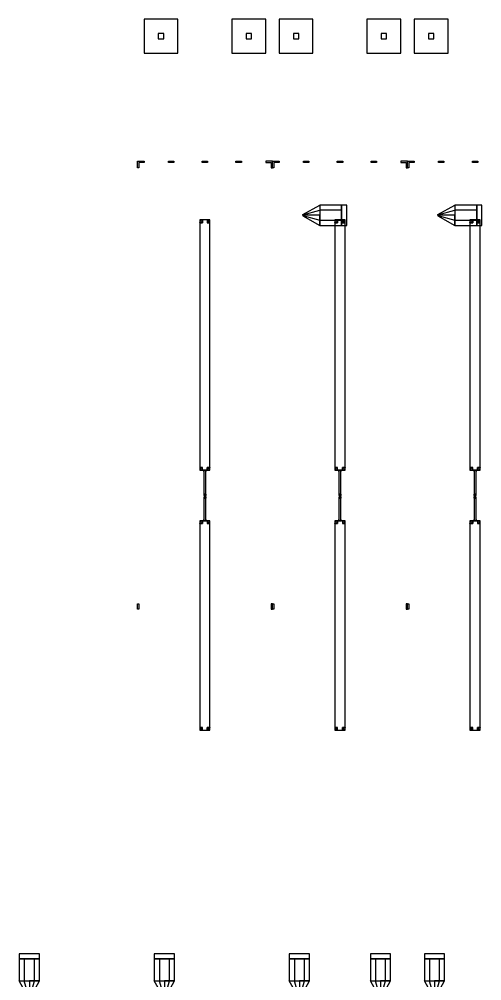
# Model space of a CAD drawing. Extents: x -19750 to 13082, y -13175 to 15275.
# Drawn here: x -19750 to -12900, y 1050 to 15275 of the extents above; entities that cross this region are included whole.
import ezdxf

# ---------------------------------------------------------------- set-up
doc = ezdxf.new("R2010")
doc.units = 0
doc.layers.add('GAP', color=1, linetype='continuous')
doc.layers.add('PIN', color=3, linetype='continuous')

# ---------------------------------------------------------------- blocks, each defined once
blk = doc.blocks.new('C1A')
at = {"layer": 'GAP'}
for points in [[(-200, 26150), (-100, 26150), (-100, 26130), (-180, 26130), (-180, 26050), (-200, 26050), (-200, 26150)], [(260, 26150), (340, 26150), (340, 26130), (260, 26130), (260, 26150)], [(760, 26150), (840, 26150), (840, 26130), (760, 26130), (760, 26150)], [(1260, 26150), (1340, 26150), (1340, 26130), (1260, 26130), (1260, 26150)], [(1800, 26150), (1700, 26150), (1700, 26130), (1780, 26130), (1780, 26050), (1800, 26050), (1800, 26150)], [(-200, 19522.5), (-200, 19602.5), (-180, 19602.5), (-180, 19522.5), (-200, 19522.5)], [(1800, 19522.5), (1800, 19602.5), (1780, 19602.5), (1780, 19522.5), (1800, 19522.5)]]:
    blk.add_lwpolyline(points, dxfattribs=at)
blk = doc.blocks.new('C1AGAP')
for points in [[(-100, 28250), (-100, 27750), (400, 27750), (400, 28250), (-100, 28250)], [(1200, 28250), (1200, 27750), (1700, 27750), (1700, 28250), (1200, 28250)], [(110, 28040), (110, 27960), (190, 27960), (190, 28040), (110, 28040)], [(1410, 28040), (1410, 27960), (1490, 27960), (1490, 28040), (1410, 28040)], [(2500, 25350), (2250, 25350), (2250, 25360), (2500, 25500), (2500, 25350)], [(2500, 25350), (2250, 25350), (2250, 25360), (2500, 25500), (2500, 25350)], [(2825, 25500), (2500, 25500), (2500, 25200), (2825, 25200), (2825, 25500)], [(2825, 25500), (2500, 25500), (2500, 25200), (2825, 25200), (2825, 25500)], [(2900, 25500), (2825, 25500), (2825, 25200), (2900, 25200), (2900, 25500)], [(2900, 25500), (2825, 25500), (2825, 25200), (2900, 25200), (2900, 25500)], [(2500, 25350), (2250, 25350), (2250, 25340), (2500, 25200), (2500, 25350)], [(2500, 25350), (2250, 25350), (2250, 25340), (2500, 25200), (2500, 25350)], [(725, 25280), (725, 21580), (875, 21580), (875, 25280), (725, 25280)], [(725, 25280), (725, 25240), (765, 25240), (765, 25280), (725, 25280)], [(725, 25240), (730, 25260), (745, 25275), (765, 25280), (765, 25260), (755, 25257), (748, 25250), (745, 25240), (725, 25240)], [(745, 25240), (748, 25250), (755, 25257), (765, 25260), (765, 25240), (765, 25240), (765, 25240), (765, 25240), (745, 25240)], [(835, 25280), (835, 25240), (875, 25240), (875, 25280), (835, 25280)], [(875, 25240), (870, 25260), (855, 25275), (835, 25280), (835, 25260), (845, 25257), (852, 25250), (855, 25240), (875, 25240)], [(855, 25240), (852, 25250), (845, 25257), (835, 25260), (835, 25240), (835, 25240), (835, 25240), (835, 25240), (855, 25240)], [(765, 21580), (765, 21620), (725, 21620), (725, 21580), (765, 21580)], [(725, 21620), (730, 21600), (745, 21585), (765, 21580), (765, 21600), (755, 21603), (748, 21610), (745, 21620), (725, 21620)], [(745, 21620), (748, 21610), (755, 21603), (765, 21600), (765, 21620), (765, 21620), (765, 21620), (765, 21620), (745, 21620)], [(775, 21580), (775, 21570), (785, 21570), (785, 21580), (775, 21580)], [(785, 21570), (784, 21575), (780, 21579), (775, 21580), (775, 21575), (777, 21574), (779, 21572), (780, 21570), (785, 21570)], [(780, 21570), (779, 21572), (777, 21574), (775, 21575), (775, 21570), (775, 21570), (775, 21570), (775, 21570), (780, 21570)], [(785, 21580), (785, 21210), (815, 21210), (815, 21580), (785, 21580)], [(815, 21580), (815, 21570), (825, 21570), (825, 21580), (815, 21580)], [(815, 21570), (816, 21575), (820, 21579), (825, 21580), (825, 21575), (822, 21574), (821, 21572), (820, 21570), (815, 21570)], [(820, 21570), (821, 21572), (822, 21574), (825, 21575), (825, 21570), (825, 21570), (825, 21570), (825, 21570), (820, 21570)], [(875, 21580), (875, 21620), (835, 21620), (835, 21580), (875, 21580)], [(875, 21620), (870, 21600), (855, 21585), (835, 21580), (835, 21600), (845, 21603), (852, 21610), (855, 21620), (875, 21620)], [(855, 21620), (852, 21610), (845, 21603), (835, 21600), (835, 21620), (835, 21620), (835, 21620), (835, 21620), (855, 21620)], [(788, 21206), (788, 21226), (787, 21226), (787, 21206), (788, 21206)], [(813, 21226), (813, 21226), (787, 21226), (787, 21226), (813, 21226)], [(799, 21196), (788, 21206), (787, 21206), (799, 21196), (799, 21196)], [(807, 21215), (807, 21220), (792, 21220), (792, 21215), (807, 21215)], [(802, 21210), (802, 21215), (797, 21215), (797, 21210), (802, 21210)], [(801, 21196), (801, 21196), (799, 21196), (799, 21196), (801, 21196)], [(800, 21194), (800, 21196), (800, 21196), (800, 21194), (800, 21194)], [(800, 21194), (800, 21196), (800, 21196), (800, 21194), (800, 21194)], [(801, 21196), (812, 21206), (813, 21206), (801, 21196), (801, 21196)], [(812, 21206), (812, 21226), (813, 21226), (813, 21206), (812, 21206)], [(785, 21180), (785, 20830), (815, 20830), (815, 21180), (785, 21180)], [(788, 21184), (800, 21194), (800, 21194), (787, 21184), (788, 21184)], [(788, 21164), (788, 21184), (787, 21184), (787, 21164), (788, 21164)], [(813, 21164), (813, 21164), (787, 21164), (787, 21164), (813, 21164)], [(792, 21175), (792, 21170), (807, 21170), (807, 21175), (792, 21175)], [(797, 21180), (797, 21175), (802, 21175), (802, 21180), (797, 21180)], [(812, 21184), (800, 21194), (800, 21194), (813, 21184), (812, 21184)], [(812, 21164), (812, 21184), (813, 21184), (813, 21164), (812, 21164)], [(725, 20830), (725, 17730), (875, 17730), (875, 20830), (725, 20830)], [(725, 20830), (725, 20790), (765, 20790), (765, 20830), (725, 20830)], [(725, 20790), (730, 20810), (745, 20825), (765, 20830), (765, 20810), (755, 20807), (748, 20800), (745, 20790), (725, 20790)], [(745, 20790), (748, 20800), (755, 20807), (765, 20810), (765, 20790), (765, 20790), (765, 20790), (765, 20790), (745, 20790)], [(785, 20830), (785, 20840), (775, 20840), (775, 20830), (785, 20830)], [(785, 20840), (784, 20835), (780, 20831), (775, 20830), (775, 20835), (777, 20836), (779, 20838), (780, 20840), (785, 20840)], [(780, 20840), (779, 20838), (777, 20836), (775, 20835), (775, 20840), (775, 20840), (775, 20840), (775, 20840), (780, 20840)], [(825, 20830), (825, 20840), (815, 20840), (815, 20830), (825, 20830)], [(815, 20840), (816, 20835), (820, 20831), (825, 20830), (825, 20835), (822, 20836), (821, 20838), (820, 20840), (815, 20840)], [(820, 20840), (821, 20838), (822, 20836), (825, 20835), (825, 20840), (825, 20840), (825, 20840), (825, 20840), (820, 20840)], [(835, 20830), (835, 20790), (875, 20790), (875, 20830), (835, 20830)], [(875, 20790), (870, 20810), (855, 20825), (835, 20830), (835, 20810), (845, 20807), (852, 20800), (855, 20790), (875, 20790)], [(855, 20790), (852, 20800), (845, 20807), (835, 20810), (835, 20790), (835, 20790), (835, 20790), (835, 20790), (855, 20790)], [(765, 17730), (765, 17770), (725, 17770), (725, 17730), (765, 17730)], [(725, 17770), (730, 17750), (745, 17735), (765, 17730), (765, 17750), (755, 17753), (748, 17760), (745, 17770), (725, 17770)], [(745, 17770), (748, 17760), (755, 17753), (765, 17750), (765, 17770), (765, 17770), (765, 17770), (765, 17770), (745, 17770)], [(875, 17730), (875, 17770), (835, 17770), (835, 17730), (875, 17730)], [(875, 17770), (870, 17750), (855, 17735), (835, 17730), (835, 17750), (845, 17753), (852, 17760), (855, 17770), (875, 17770)], [(855, 17770), (852, 17760), (845, 17753), (835, 17750), (835, 17770), (835, 17770), (835, 17770), (835, 17770), (855, 17770)], [(-1950, 14425), (-1950, 14350), (-1650, 14350), (-1650, 14425), (-1950, 14425)], [(-1950, 14425), (-1950, 14350), (-1650, 14350), (-1650, 14425), (-1950, 14425)], [(3250, 14425), (3250, 14350), (3550, 14350), (3550, 14425), (3250, 14425)], [(3250, 14425), (3250, 14350), (3550, 14350), (3550, 14425), (3250, 14425)], [(-1950, 14350), (-1950, 14025), (-1650, 14025), (-1650, 14350), (-1950, 14350)], [(-1950, 14350), (-1950, 14025), (-1650, 14025), (-1650, 14350), (-1950, 14350)], [(3250, 14350), (3250, 14025), (3550, 14025), (3550, 14350), (3250, 14350)], [(3250, 14350), (3250, 14025), (3550, 14025), (3550, 14350), (3250, 14350)], [(-1800, 14025), (-1800, 13775), (-1810, 13775), (-1950, 14025), (-1800, 14025)], [(-1800, 14025), (-1800, 13775), (-1810, 13775), (-1950, 14025), (-1800, 14025)], [(-1800, 14025), (-1800, 13775), (-1790, 13775), (-1650, 14025), (-1800, 14025)], [(-1800, 14025), (-1800, 13775), (-1790, 13775), (-1650, 14025), (-1800, 14025)], [(3400, 14025), (3400, 13775), (3390, 13775), (3250, 14025), (3400, 14025)], [(3400, 14025), (3400, 13775), (3390, 13775), (3250, 14025), (3400, 14025)], [(3400, 14025), (3400, 13775), (3410, 13775), (3550, 14025), (3400, 14025)], [(3400, 14025), (3400, 13775), (3410, 13775), (3550, 14025), (3400, 14025)]]:
    blk.add_lwpolyline(points)
blk = doc.blocks.new('C1APIN')
for points in [[(2500, 25350), (2250, 25350), (2250, 25355), (2500, 25425), (2500, 25350)], [(2500, 25350), (2250, 25350), (2250, 25355), (2500, 25425), (2500, 25350)], [(2500, 25350), (2250, 25350), (2250, 25345), (2500, 25275), (2500, 25350)], [(2500, 25350), (2250, 25350), (2250, 25345), (2500, 25275), (2500, 25350)], [(2825, 25425), (2500, 25425), (2500, 25275), (2825, 25275), (2825, 25425)], [(2825, 25425), (2500, 25425), (2500, 25275), (2825, 25275), (2825, 25425)], [(745, 25240), (748, 25250), (755, 25257), (765, 25260), (765, 25260), (755, 25257), (748, 25250), (745, 25240), (745, 25240)], [(745, 25240), (748, 25250), (755, 25257), (765, 25260), (765, 25260), (755, 25257), (748, 25250), (745, 25240), (745, 25240)], [(855, 25240), (852, 25250), (845, 25257), (835, 25260), (835, 25260), (845, 25257), (852, 25250), (855, 25240), (855, 25240)], [(855, 25240), (852, 25250), (845, 25257), (835, 25260), (835, 25260), (845, 25257), (852, 25250), (855, 25240), (855, 25240)], [(745, 21620), (748, 21610), (755, 21603), (765, 21600), (765, 21600), (755, 21603), (748, 21610), (745, 21620), (745, 21620)], [(745, 21620), (748, 21610), (755, 21603), (765, 21600), (765, 21600), (755, 21603), (748, 21610), (745, 21620), (745, 21620)], [(780, 21570), (779, 21572), (777, 21574), (775, 21575), (775, 21575), (777, 21574), (779, 21572), (780, 21570), (780, 21570)], [(780, 21570), (779, 21572), (777, 21574), (775, 21575), (775, 21575), (777, 21574), (779, 21572), (780, 21570), (780, 21570)], [(820, 21570), (821, 21572), (822, 21574), (825, 21575), (825, 21575), (822, 21574), (821, 21572), (820, 21570), (820, 21570)], [(820, 21570), (821, 21572), (822, 21574), (825, 21575), (825, 21575), (822, 21574), (821, 21572), (820, 21570), (820, 21570)], [(855, 21620), (852, 21610), (845, 21603), (835, 21600), (835, 21600), (845, 21603), (852, 21610), (855, 21620), (855, 21620)], [(855, 21620), (852, 21610), (845, 21603), (835, 21600), (835, 21600), (845, 21603), (852, 21610), (855, 21620), (855, 21620)], [(812, 21206), (812, 21226), (788, 21226), (788, 21206), (812, 21206)], [(800, 21196), (800, 21206), (788, 21206), (799, 21196), (800, 21196)], [(800, 21196), (800, 21206), (812, 21206), (801, 21196), (800, 21196)], [(800, 21194), (800, 21196), (800, 21196), (800, 21194), (800, 21194)], [(800, 21184), (800, 21194), (800, 21194), (788, 21184), (800, 21184)], [(812, 21164), (812, 21184), (788, 21184), (788, 21164), (812, 21164)], [(800, 21184), (800, 21194), (800, 21194), (812, 21184), (800, 21184)], [(745, 20790), (748, 20800), (755, 20807), (765, 20810), (765, 20810), (755, 20807), (748, 20800), (745, 20790), (745, 20790)], [(745, 20790), (748, 20800), (755, 20807), (765, 20810), (765, 20810), (755, 20807), (748, 20800), (745, 20790), (745, 20790)], [(780, 20840), (779, 20838), (777, 20836), (775, 20835), (775, 20835), (777, 20836), (779, 20838), (780, 20840), (780, 20840)], [(780, 20840), (779, 20838), (777, 20836), (775, 20835), (775, 20835), (777, 20836), (779, 20838), (780, 20840), (780, 20840)], [(820, 20840), (821, 20838), (822, 20836), (825, 20835), (825, 20835), (822, 20836), (821, 20838), (820, 20840), (820, 20840)], [(820, 20840), (821, 20838), (822, 20836), (825, 20835), (825, 20835), (822, 20836), (821, 20838), (820, 20840), (820, 20840)], [(855, 20790), (852, 20800), (845, 20807), (835, 20810), (835, 20810), (845, 20807), (852, 20800), (855, 20790), (855, 20790)], [(855, 20790), (852, 20800), (845, 20807), (835, 20810), (835, 20810), (845, 20807), (852, 20800), (855, 20790), (855, 20790)], [(745, 17770), (748, 17760), (755, 17753), (765, 17750), (765, 17750), (755, 17753), (748, 17760), (745, 17770), (745, 17770)], [(745, 17770), (748, 17760), (755, 17753), (765, 17750), (765, 17750), (755, 17753), (748, 17760), (745, 17770), (745, 17770)], [(855, 17770), (852, 17760), (845, 17753), (835, 17750), (835, 17750), (845, 17753), (852, 17760), (855, 17770), (855, 17770)], [(855, 17770), (852, 17760), (845, 17753), (835, 17750), (835, 17750), (845, 17753), (852, 17760), (855, 17770), (855, 17770)], [(-1875, 14350), (-1875, 14025), (-1725, 14025), (-1725, 14350), (-1875, 14350)], [(-1875, 14350), (-1875, 14025), (-1725, 14025), (-1725, 14350), (-1875, 14350)], [(3325, 14350), (3325, 14025), (3475, 14025), (3475, 14350), (3325, 14350)], [(3325, 14350), (3325, 14025), (3475, 14025), (3475, 14350), (3325, 14350)], [(-1800, 14025), (-1800, 13775), (-1805, 13775), (-1875, 14025), (-1800, 14025)], [(-1800, 14025), (-1800, 13775), (-1805, 13775), (-1875, 14025), (-1800, 14025)], [(-1800, 14025), (-1800, 13775), (-1795, 13775), (-1725, 14025), (-1800, 14025)], [(-1800, 14025), (-1800, 13775), (-1795, 13775), (-1725, 14025), (-1800, 14025)], [(3400, 14025), (3400, 13775), (3395, 13775), (3325, 14025), (3400, 14025)], [(3400, 14025), (3400, 13775), (3395, 13775), (3325, 14025), (3400, 14025)], [(3400, 14025), (3400, 13775), (3405, 13775), (3475, 14025), (3400, 14025)], [(3400, 14025), (3400, 13775), (3405, 13775), (3475, 14025), (3400, 14025)]]:
    blk.add_lwpolyline(points)
blk = doc.blocks.new('C1B')
at = {"layer": 'GAP'}
for points in [[(-200, 26150), (-100, 26150), (-100, 26130), (-180, 26130), (-180, 26050), (-200, 26050), (-200, 26150)], [(260, 26150), (340, 26150), (340, 26130), (260, 26130), (260, 26150)], [(760, 26150), (840, 26150), (840, 26130), (760, 26130), (760, 26150)], [(1260, 26150), (1340, 26150), (1340, 26130), (1260, 26130), (1260, 26150)], [(1800, 26150), (1700, 26150), (1700, 26130), (1780, 26130), (1780, 26050), (1800, 26050), (1800, 26150)], [(-200, 19522.5), (-200, 19602.5), (-180, 19602.5), (-180, 19522.5), (-200, 19522.5)], [(1800, 19522.5), (1800, 19602.5), (1780, 19602.5), (1780, 19522.5), (1800, 19522.5)]]:
    blk.add_lwpolyline(points, dxfattribs=at)
blk = doc.blocks.new('C1BGAP')
for points in [[(-100, 28250), (-100, 27750), (400, 27750), (400, 28250), (-100, 28250)], [(1200, 28250), (1200, 27750), (1700, 27750), (1700, 28250), (1200, 28250)], [(110, 28040), (110, 27960), (190, 27960), (190, 28040), (110, 28040)], [(1410, 28040), (1410, 27960), (1490, 27960), (1490, 28040), (1410, 28040)], [(2500, 25350), (2250, 25350), (2250, 25360), (2500, 25500), (2500, 25350)], [(2500, 25350), (2250, 25350), (2250, 25360), (2500, 25500), (2500, 25350)], [(2825, 25500), (2500, 25500), (2500, 25200), (2825, 25200), (2825, 25500)], [(2825, 25500), (2500, 25500), (2500, 25200), (2825, 25200), (2825, 25500)], [(2900, 25500), (2825, 25500), (2825, 25200), (2900, 25200), (2900, 25500)], [(2900, 25500), (2825, 25500), (2825, 25200), (2900, 25200), (2900, 25500)], [(2500, 25350), (2250, 25350), (2250, 25340), (2500, 25200), (2500, 25350)], [(2500, 25350), (2250, 25350), (2250, 25340), (2500, 25200), (2500, 25350)], [(725, 25280), (725, 21580), (875, 21580), (875, 25280), (725, 25280)], [(725, 25280), (725, 25240), (765, 25240), (765, 25280), (725, 25280)], [(725, 25240), (730, 25260), (745, 25275), (765, 25280), (765, 25260), (755, 25257), (748, 25250), (745, 25240), (725, 25240)], [(745, 25240), (748, 25250), (755, 25257), (765, 25260), (765, 25240), (765, 25240), (765, 25240), (765, 25240), (745, 25240)], [(835, 25280), (835, 25240), (875, 25240), (875, 25280), (835, 25280)], [(875, 25240), (870, 25260), (855, 25275), (835, 25280), (835, 25260), (845, 25257), (852, 25250), (855, 25240), (875, 25240)], [(855, 25240), (852, 25250), (845, 25257), (835, 25260), (835, 25240), (835, 25240), (835, 25240), (835, 25240), (855, 25240)], [(765, 21580), (765, 21620), (725, 21620), (725, 21580), (765, 21580)], [(725, 21620), (730, 21600), (745, 21585), (765, 21580), (765, 21600), (755, 21603), (748, 21610), (745, 21620), (725, 21620)], [(745, 21620), (748, 21610), (755, 21603), (765, 21600), (765, 21620), (765, 21620), (765, 21620), (765, 21620), (745, 21620)], [(775, 21580), (775, 21570), (785, 21570), (785, 21580), (775, 21580)], [(785, 21570), (784, 21575), (780, 21579), (775, 21580), (775, 21575), (777, 21574), (779, 21572), (780, 21570), (785, 21570)], [(780, 21570), (779, 21572), (777, 21574), (775, 21575), (775, 21570), (775, 21570), (775, 21570), (775, 21570), (780, 21570)], [(785, 21580), (785, 21210), (815, 21210), (815, 21580), (785, 21580)], [(815, 21580), (815, 21570), (825, 21570), (825, 21580), (815, 21580)], [(815, 21570), (816, 21575), (820, 21579), (825, 21580), (825, 21575), (822, 21574), (821, 21572), (820, 21570), (815, 21570)], [(820, 21570), (821, 21572), (822, 21574), (825, 21575), (825, 21570), (825, 21570), (825, 21570), (825, 21570), (820, 21570)], [(875, 21580), (875, 21620), (835, 21620), (835, 21580), (875, 21580)], [(875, 21620), (870, 21600), (855, 21585), (835, 21580), (835, 21600), (845, 21603), (852, 21610), (855, 21620), (875, 21620)], [(855, 21620), (852, 21610), (845, 21603), (835, 21600), (835, 21620), (835, 21620), (835, 21620), (835, 21620), (855, 21620)], [(788, 21206), (788, 21226), (787, 21226), (787, 21206), (788, 21206)], [(813, 21226), (813, 21226), (787, 21226), (787, 21226), (813, 21226)], [(799, 21196), (788, 21206), (787, 21206), (799, 21196), (799, 21196)], [(807, 21215), (807, 21220), (792, 21220), (792, 21215), (807, 21215)], [(802, 21210), (802, 21215), (797, 21215), (797, 21210), (802, 21210)], [(801, 21196), (801, 21196), (799, 21196), (799, 21196), (801, 21196)], [(800, 21194), (800, 21196), (800, 21196), (800, 21194), (800, 21194)], [(800, 21194), (800, 21196), (800, 21196), (800, 21194), (800, 21194)], [(801, 21196), (812, 21206), (813, 21206), (801, 21196), (801, 21196)], [(812, 21206), (812, 21226), (813, 21226), (813, 21206), (812, 21206)], [(785, 21180), (785, 20830), (815, 20830), (815, 21180), (785, 21180)], [(788, 21184), (800, 21194), (800, 21194), (787, 21184), (788, 21184)], [(788, 21164), (788, 21184), (787, 21184), (787, 21164), (788, 21164)], [(813, 21164), (813, 21164), (787, 21164), (787, 21164), (813, 21164)], [(792, 21175), (792, 21170), (807, 21170), (807, 21175), (792, 21175)], [(797, 21180), (797, 21175), (802, 21175), (802, 21180), (797, 21180)], [(812, 21184), (800, 21194), (800, 21194), (813, 21184), (812, 21184)], [(812, 21164), (812, 21184), (813, 21184), (813, 21164), (812, 21164)], [(725, 20830), (725, 17730), (875, 17730), (875, 20830), (725, 20830)], [(725, 20830), (725, 20790), (765, 20790), (765, 20830), (725, 20830)], [(725, 20790), (730, 20810), (745, 20825), (765, 20830), (765, 20810), (755, 20807), (748, 20800), (745, 20790), (725, 20790)], [(745, 20790), (748, 20800), (755, 20807), (765, 20810), (765, 20790), (765, 20790), (765, 20790), (765, 20790), (745, 20790)], [(785, 20830), (785, 20840), (775, 20840), (775, 20830), (785, 20830)], [(785, 20840), (784, 20835), (780, 20831), (775, 20830), (775, 20835), (777, 20836), (779, 20838), (780, 20840), (785, 20840)], [(780, 20840), (779, 20838), (777, 20836), (775, 20835), (775, 20840), (775, 20840), (775, 20840), (775, 20840), (780, 20840)], [(825, 20830), (825, 20840), (815, 20840), (815, 20830), (825, 20830)], [(815, 20840), (816, 20835), (820, 20831), (825, 20830), (825, 20835), (822, 20836), (821, 20838), (820, 20840), (815, 20840)], [(820, 20840), (821, 20838), (822, 20836), (825, 20835), (825, 20840), (825, 20840), (825, 20840), (825, 20840), (820, 20840)], [(835, 20830), (835, 20790), (875, 20790), (875, 20830), (835, 20830)], [(875, 20790), (870, 20810), (855, 20825), (835, 20830), (835, 20810), (845, 20807), (852, 20800), (855, 20790), (875, 20790)], [(855, 20790), (852, 20800), (845, 20807), (835, 20810), (835, 20790), (835, 20790), (835, 20790), (835, 20790), (855, 20790)], [(765, 17730), (765, 17770), (725, 17770), (725, 17730), (765, 17730)], [(725, 17770), (730, 17750), (745, 17735), (765, 17730), (765, 17750), (755, 17753), (748, 17760), (745, 17770), (725, 17770)], [(745, 17770), (748, 17760), (755, 17753), (765, 17750), (765, 17770), (765, 17770), (765, 17770), (765, 17770), (745, 17770)], [(875, 17730), (875, 17770), (835, 17770), (835, 17730), (875, 17730)], [(875, 17770), (870, 17750), (855, 17735), (835, 17730), (835, 17750), (845, 17753), (852, 17760), (855, 17770), (875, 17770)], [(855, 17770), (852, 17760), (845, 17753), (835, 17750), (835, 17770), (835, 17770), (835, 17770), (835, 17770), (855, 17770)], [(-1950, 14425), (-1950, 14350), (-1650, 14350), (-1650, 14425), (-1950, 14425)], [(-1950, 14425), (-1950, 14350), (-1650, 14350), (-1650, 14425), (-1950, 14425)], [(-1950, 14350), (-1950, 14025), (-1650, 14025), (-1650, 14350), (-1950, 14350)], [(-1950, 14350), (-1950, 14025), (-1650, 14025), (-1650, 14350), (-1950, 14350)], [(-1800, 14025), (-1800, 13775), (-1810, 13775), (-1950, 14025), (-1800, 14025)], [(-1800, 14025), (-1800, 13775), (-1810, 13775), (-1950, 14025), (-1800, 14025)], [(-1800, 14025), (-1800, 13775), (-1790, 13775), (-1650, 14025), (-1800, 14025)], [(-1800, 14025), (-1800, 13775), (-1790, 13775), (-1650, 14025), (-1800, 14025)]]:
    blk.add_lwpolyline(points)
blk = doc.blocks.new('C1BPIN')
for points in [[(2500, 25350), (2250, 25350), (2250, 25355), (2500, 25425), (2500, 25350)], [(2500, 25350), (2250, 25350), (2250, 25355), (2500, 25425), (2500, 25350)], [(2500, 25350), (2250, 25350), (2250, 25345), (2500, 25275), (2500, 25350)], [(2500, 25350), (2250, 25350), (2250, 25345), (2500, 25275), (2500, 25350)], [(2825, 25425), (2500, 25425), (2500, 25275), (2825, 25275), (2825, 25425)], [(2825, 25425), (2500, 25425), (2500, 25275), (2825, 25275), (2825, 25425)], [(745, 25240), (748, 25250), (755, 25257), (765, 25260), (765, 25260), (755, 25257), (748, 25250), (745, 25240), (745, 25240)], [(745, 25240), (748, 25250), (755, 25257), (765, 25260), (765, 25260), (755, 25257), (748, 25250), (745, 25240), (745, 25240)], [(855, 25240), (852, 25250), (845, 25257), (835, 25260), (835, 25260), (845, 25257), (852, 25250), (855, 25240), (855, 25240)], [(855, 25240), (852, 25250), (845, 25257), (835, 25260), (835, 25260), (845, 25257), (852, 25250), (855, 25240), (855, 25240)], [(745, 21620), (748, 21610), (755, 21603), (765, 21600), (765, 21600), (755, 21603), (748, 21610), (745, 21620), (745, 21620)], [(745, 21620), (748, 21610), (755, 21603), (765, 21600), (765, 21600), (755, 21603), (748, 21610), (745, 21620), (745, 21620)], [(780, 21570), (779, 21572), (777, 21574), (775, 21575), (775, 21575), (777, 21574), (779, 21572), (780, 21570), (780, 21570)], [(780, 21570), (779, 21572), (777, 21574), (775, 21575), (775, 21575), (777, 21574), (779, 21572), (780, 21570), (780, 21570)], [(820, 21570), (821, 21572), (822, 21574), (825, 21575), (825, 21575), (822, 21574), (821, 21572), (820, 21570), (820, 21570)], [(820, 21570), (821, 21572), (822, 21574), (825, 21575), (825, 21575), (822, 21574), (821, 21572), (820, 21570), (820, 21570)], [(855, 21620), (852, 21610), (845, 21603), (835, 21600), (835, 21600), (845, 21603), (852, 21610), (855, 21620), (855, 21620)], [(855, 21620), (852, 21610), (845, 21603), (835, 21600), (835, 21600), (845, 21603), (852, 21610), (855, 21620), (855, 21620)], [(812, 21206), (812, 21226), (788, 21226), (788, 21206), (812, 21206)], [(800, 21196), (800, 21206), (788, 21206), (799, 21196), (800, 21196)], [(800, 21196), (800, 21206), (812, 21206), (801, 21196), (800, 21196)], [(800, 21194), (800, 21196), (800, 21196), (800, 21194), (800, 21194)], [(800, 21184), (800, 21194), (800, 21194), (788, 21184), (800, 21184)], [(812, 21164), (812, 21184), (788, 21184), (788, 21164), (812, 21164)], [(800, 21184), (800, 21194), (800, 21194), (812, 21184), (800, 21184)], [(745, 20790), (748, 20800), (755, 20807), (765, 20810), (765, 20810), (755, 20807), (748, 20800), (745, 20790), (745, 20790)], [(745, 20790), (748, 20800), (755, 20807), (765, 20810), (765, 20810), (755, 20807), (748, 20800), (745, 20790), (745, 20790)], [(780, 20840), (779, 20838), (777, 20836), (775, 20835), (775, 20835), (777, 20836), (779, 20838), (780, 20840), (780, 20840)], [(780, 20840), (779, 20838), (777, 20836), (775, 20835), (775, 20835), (777, 20836), (779, 20838), (780, 20840), (780, 20840)], [(820, 20840), (821, 20838), (822, 20836), (825, 20835), (825, 20835), (822, 20836), (821, 20838), (820, 20840), (820, 20840)], [(820, 20840), (821, 20838), (822, 20836), (825, 20835), (825, 20835), (822, 20836), (821, 20838), (820, 20840), (820, 20840)], [(855, 20790), (852, 20800), (845, 20807), (835, 20810), (835, 20810), (845, 20807), (852, 20800), (855, 20790), (855, 20790)], [(855, 20790), (852, 20800), (845, 20807), (835, 20810), (835, 20810), (845, 20807), (852, 20800), (855, 20790), (855, 20790)], [(745, 17770), (748, 17760), (755, 17753), (765, 17750), (765, 17750), (755, 17753), (748, 17760), (745, 17770), (745, 17770)], [(745, 17770), (748, 17760), (755, 17753), (765, 17750), (765, 17750), (755, 17753), (748, 17760), (745, 17770), (745, 17770)], [(855, 17770), (852, 17760), (845, 17753), (835, 17750), (835, 17750), (845, 17753), (852, 17760), (855, 17770), (855, 17770)], [(855, 17770), (852, 17760), (845, 17753), (835, 17750), (835, 17750), (845, 17753), (852, 17760), (855, 17770), (855, 17770)], [(-1875, 14350), (-1875, 14025), (-1725, 14025), (-1725, 14350), (-1875, 14350)], [(-1875, 14350), (-1875, 14025), (-1725, 14025), (-1725, 14350), (-1875, 14350)], [(-1800, 14025), (-1800, 13775), (-1805, 13775), (-1875, 14025), (-1800, 14025)], [(-1800, 14025), (-1800, 13775), (-1805, 13775), (-1875, 14025), (-1800, 14025)], [(-1800, 14025), (-1800, 13775), (-1795, 13775), (-1725, 14025), (-1800, 14025)], [(-1800, 14025), (-1800, 13775), (-1795, 13775), (-1725, 14025), (-1800, 14025)]]:
    blk.add_lwpolyline(points)
blk = doc.blocks.new('C1C')
at = {"layer": 'GAP'}
for points in [[(-200, 26150), (-100, 26150), (-100, 26130), (-180, 26130), (-180, 26050), (-200, 26050), (-200, 26150)], [(260, 26150), (340, 26150), (340, 26130), (260, 26130), (260, 26150)], [(760, 26150), (840, 26150), (840, 26130), (760, 26130), (760, 26150)], [(-200, 19522.5), (-200, 19602.5), (-180, 19602.5), (-180, 19522.5), (-200, 19522.5)]]:
    blk.add_lwpolyline(points, dxfattribs=at)
blk = doc.blocks.new('C1CGAP')
for points in [[(-100, 28250), (-100, 27750), (400, 27750), (400, 28250), (-100, 28250)], [(110, 28040), (110, 27960), (190, 27960), (190, 28040), (110, 28040)], [(725, 25280), (725, 21580), (875, 21580), (875, 25280), (725, 25280)], [(725, 25280), (725, 25240), (765, 25240), (765, 25280), (725, 25280)], [(725, 25240), (730, 25260), (745, 25275), (765, 25280), (765, 25260), (755, 25257), (748, 25250), (745, 25240), (725, 25240)], [(745, 25240), (748, 25250), (755, 25257), (765, 25260), (765, 25240), (765, 25240), (765, 25240), (765, 25240), (745, 25240)], [(835, 25280), (835, 25240), (875, 25240), (875, 25280), (835, 25280)], [(875, 25240), (870, 25260), (855, 25275), (835, 25280), (835, 25260), (845, 25257), (852, 25250), (855, 25240), (875, 25240)], [(855, 25240), (852, 25250), (845, 25257), (835, 25260), (835, 25240), (835, 25240), (835, 25240), (835, 25240), (855, 25240)], [(765, 21580), (765, 21620), (725, 21620), (725, 21580), (765, 21580)], [(725, 21620), (730, 21600), (745, 21585), (765, 21580), (765, 21600), (755, 21603), (748, 21610), (745, 21620), (725, 21620)], [(745, 21620), (748, 21610), (755, 21603), (765, 21600), (765, 21620), (765, 21620), (765, 21620), (765, 21620), (745, 21620)], [(775, 21580), (775, 21570), (785, 21570), (785, 21580), (775, 21580)], [(785, 21570), (784, 21575), (780, 21579), (775, 21580), (775, 21575), (777, 21574), (779, 21572), (780, 21570), (785, 21570)], [(780, 21570), (779, 21572), (777, 21574), (775, 21575), (775, 21570), (775, 21570), (775, 21570), (775, 21570), (780, 21570)], [(785, 21580), (785, 21210), (815, 21210), (815, 21580), (785, 21580)], [(815, 21580), (815, 21570), (825, 21570), (825, 21580), (815, 21580)], [(815, 21570), (816, 21575), (820, 21579), (825, 21580), (825, 21575), (822, 21574), (821, 21572), (820, 21570), (815, 21570)], [(820, 21570), (821, 21572), (822, 21574), (825, 21575), (825, 21570), (825, 21570), (825, 21570), (825, 21570), (820, 21570)], [(875, 21580), (875, 21620), (835, 21620), (835, 21580), (875, 21580)], [(875, 21620), (870, 21600), (855, 21585), (835, 21580), (835, 21600), (845, 21603), (852, 21610), (855, 21620), (875, 21620)], [(855, 21620), (852, 21610), (845, 21603), (835, 21600), (835, 21620), (835, 21620), (835, 21620), (835, 21620), (855, 21620)], [(788, 21206), (788, 21226), (787, 21226), (787, 21206), (788, 21206)], [(813, 21226), (813, 21226), (787, 21226), (787, 21226), (813, 21226)], [(799, 21196), (788, 21206), (787, 21206), (799, 21196), (799, 21196)], [(807, 21215), (807, 21220), (792, 21220), (792, 21215), (807, 21215)], [(802, 21210), (802, 21215), (797, 21215), (797, 21210), (802, 21210)], [(801, 21196), (801, 21196), (799, 21196), (799, 21196), (801, 21196)], [(800, 21194), (800, 21196), (800, 21196), (800, 21194), (800, 21194)], [(800, 21194), (800, 21196), (800, 21196), (800, 21194), (800, 21194)], [(801, 21196), (812, 21206), (813, 21206), (801, 21196), (801, 21196)], [(812, 21206), (812, 21226), (813, 21226), (813, 21206), (812, 21206)], [(785, 21180), (785, 20830), (815, 20830), (815, 21180), (785, 21180)], [(788, 21184), (800, 21194), (800, 21194), (787, 21184), (788, 21184)], [(788, 21164), (788, 21184), (787, 21184), (787, 21164), (788, 21164)], [(813, 21164), (813, 21164), (787, 21164), (787, 21164), (813, 21164)], [(792, 21175), (792, 21170), (807, 21170), (807, 21175), (792, 21175)], [(797, 21180), (797, 21175), (802, 21175), (802, 21180), (797, 21180)], [(812, 21184), (800, 21194), (800, 21194), (813, 21184), (812, 21184)], [(812, 21164), (812, 21184), (813, 21184), (813, 21164), (812, 21164)], [(725, 20830), (725, 17730), (875, 17730), (875, 20830), (725, 20830)], [(725, 20830), (725, 20790), (765, 20790), (765, 20830), (725, 20830)], [(725, 20790), (730, 20810), (745, 20825), (765, 20830), (765, 20810), (755, 20807), (748, 20800), (745, 20790), (725, 20790)], [(745, 20790), (748, 20800), (755, 20807), (765, 20810), (765, 20790), (765, 20790), (765, 20790), (765, 20790), (745, 20790)], [(785, 20830), (785, 20840), (775, 20840), (775, 20830), (785, 20830)], [(785, 20840), (784, 20835), (780, 20831), (775, 20830), (775, 20835), (777, 20836), (779, 20838), (780, 20840), (785, 20840)], [(780, 20840), (779, 20838), (777, 20836), (775, 20835), (775, 20840), (775, 20840), (775, 20840), (775, 20840), (780, 20840)], [(825, 20830), (825, 20840), (815, 20840), (815, 20830), (825, 20830)], [(815, 20840), (816, 20835), (820, 20831), (825, 20830), (825, 20835), (822, 20836), (821, 20838), (820, 20840), (815, 20840)], [(820, 20840), (821, 20838), (822, 20836), (825, 20835), (825, 20840), (825, 20840), (825, 20840), (825, 20840), (820, 20840)], [(835, 20830), (835, 20790), (875, 20790), (875, 20830), (835, 20830)], [(875, 20790), (870, 20810), (855, 20825), (835, 20830), (835, 20810), (845, 20807), (852, 20800), (855, 20790), (875, 20790)], [(855, 20790), (852, 20800), (845, 20807), (835, 20810), (835, 20790), (835, 20790), (835, 20790), (835, 20790), (855, 20790)], [(765, 17730), (765, 17770), (725, 17770), (725, 17730), (765, 17730)], [(725, 17770), (730, 17750), (745, 17735), (765, 17730), (765, 17750), (755, 17753), (748, 17760), (745, 17770), (725, 17770)], [(745, 17770), (748, 17760), (755, 17753), (765, 17750), (765, 17770), (765, 17770), (765, 17770), (765, 17770), (745, 17770)], [(875, 17730), (875, 17770), (835, 17770), (835, 17730), (875, 17730)], [(875, 17770), (870, 17750), (855, 17735), (835, 17730), (835, 17750), (845, 17753), (852, 17760), (855, 17770), (875, 17770)], [(855, 17770), (852, 17760), (845, 17753), (835, 17750), (835, 17770), (835, 17770), (835, 17770), (835, 17770), (855, 17770)], [(-1950, 14425), (-1950, 14350), (-1650, 14350), (-1650, 14425), (-1950, 14425)], [(-1950, 14425), (-1950, 14350), (-1650, 14350), (-1650, 14425), (-1950, 14425)], [(-1950, 14350), (-1950, 14025), (-1650, 14025), (-1650, 14350), (-1950, 14350)], [(-1950, 14350), (-1950, 14025), (-1650, 14025), (-1650, 14350), (-1950, 14350)], [(-1800, 14025), (-1800, 13775), (-1810, 13775), (-1950, 14025), (-1800, 14025)], [(-1800, 14025), (-1800, 13775), (-1810, 13775), (-1950, 14025), (-1800, 14025)], [(-1800, 14025), (-1800, 13775), (-1790, 13775), (-1650, 14025), (-1800, 14025)], [(-1800, 14025), (-1800, 13775), (-1790, 13775), (-1650, 14025), (-1800, 14025)]]:
    blk.add_lwpolyline(points)
blk = doc.blocks.new('C1CPIN')
for points in [[(745, 25240), (748, 25250), (755, 25257), (765, 25260), (765, 25260), (755, 25257), (748, 25250), (745, 25240), (745, 25240)], [(745, 25240), (748, 25250), (755, 25257), (765, 25260), (765, 25260), (755, 25257), (748, 25250), (745, 25240), (745, 25240)], [(855, 25240), (852, 25250), (845, 25257), (835, 25260), (835, 25260), (845, 25257), (852, 25250), (855, 25240), (855, 25240)], [(855, 25240), (852, 25250), (845, 25257), (835, 25260), (835, 25260), (845, 25257), (852, 25250), (855, 25240), (855, 25240)], [(745, 21620), (748, 21610), (755, 21603), (765, 21600), (765, 21600), (755, 21603), (748, 21610), (745, 21620), (745, 21620)], [(745, 21620), (748, 21610), (755, 21603), (765, 21600), (765, 21600), (755, 21603), (748, 21610), (745, 21620), (745, 21620)], [(780, 21570), (779, 21572), (777, 21574), (775, 21575), (775, 21575), (777, 21574), (779, 21572), (780, 21570), (780, 21570)], [(780, 21570), (779, 21572), (777, 21574), (775, 21575), (775, 21575), (777, 21574), (779, 21572), (780, 21570), (780, 21570)], [(820, 21570), (821, 21572), (822, 21574), (825, 21575), (825, 21575), (822, 21574), (821, 21572), (820, 21570), (820, 21570)], [(820, 21570), (821, 21572), (822, 21574), (825, 21575), (825, 21575), (822, 21574), (821, 21572), (820, 21570), (820, 21570)], [(855, 21620), (852, 21610), (845, 21603), (835, 21600), (835, 21600), (845, 21603), (852, 21610), (855, 21620), (855, 21620)], [(855, 21620), (852, 21610), (845, 21603), (835, 21600), (835, 21600), (845, 21603), (852, 21610), (855, 21620), (855, 21620)], [(812, 21206), (812, 21226), (788, 21226), (788, 21206), (812, 21206)], [(800, 21196), (800, 21206), (788, 21206), (799, 21196), (800, 21196)], [(800, 21196), (800, 21206), (812, 21206), (801, 21196), (800, 21196)], [(800, 21194), (800, 21196), (800, 21196), (800, 21194), (800, 21194)], [(800, 21184), (800, 21194), (800, 21194), (788, 21184), (800, 21184)], [(812, 21164), (812, 21184), (788, 21184), (788, 21164), (812, 21164)], [(800, 21184), (800, 21194), (800, 21194), (812, 21184), (800, 21184)], [(745, 20790), (748, 20800), (755, 20807), (765, 20810), (765, 20810), (755, 20807), (748, 20800), (745, 20790), (745, 20790)], [(745, 20790), (748, 20800), (755, 20807), (765, 20810), (765, 20810), (755, 20807), (748, 20800), (745, 20790), (745, 20790)], [(780, 20840), (779, 20838), (777, 20836), (775, 20835), (775, 20835), (777, 20836), (779, 20838), (780, 20840), (780, 20840)], [(780, 20840), (779, 20838), (777, 20836), (775, 20835), (775, 20835), (777, 20836), (779, 20838), (780, 20840), (780, 20840)], [(820, 20840), (821, 20838), (822, 20836), (825, 20835), (825, 20835), (822, 20836), (821, 20838), (820, 20840), (820, 20840)], [(820, 20840), (821, 20838), (822, 20836), (825, 20835), (825, 20835), (822, 20836), (821, 20838), (820, 20840), (820, 20840)], [(855, 20790), (852, 20800), (845, 20807), (835, 20810), (835, 20810), (845, 20807), (852, 20800), (855, 20790), (855, 20790)], [(855, 20790), (852, 20800), (845, 20807), (835, 20810), (835, 20810), (845, 20807), (852, 20800), (855, 20790), (855, 20790)], [(745, 17770), (748, 17760), (755, 17753), (765, 17750), (765, 17750), (755, 17753), (748, 17760), (745, 17770), (745, 17770)], [(745, 17770), (748, 17760), (755, 17753), (765, 17750), (765, 17750), (755, 17753), (748, 17760), (745, 17770), (745, 17770)], [(855, 17770), (852, 17760), (845, 17753), (835, 17750), (835, 17750), (845, 17753), (852, 17760), (855, 17770), (855, 17770)], [(855, 17770), (852, 17760), (845, 17753), (835, 17750), (835, 17750), (845, 17753), (852, 17760), (855, 17770), (855, 17770)], [(-1875, 14350), (-1875, 14025), (-1725, 14025), (-1725, 14350), (-1875, 14350)], [(-1875, 14350), (-1875, 14025), (-1725, 14025), (-1725, 14350), (-1875, 14350)], [(-1800, 14025), (-1800, 13775), (-1805, 13775), (-1875, 14025), (-1800, 14025)], [(-1800, 14025), (-1800, 13775), (-1805, 13775), (-1875, 14025), (-1800, 14025)], [(-1800, 14025), (-1800, 13775), (-1795, 13775), (-1725, 14025), (-1800, 14025)], [(-1800, 14025), (-1800, 13775), (-1795, 13775), (-1725, 14025), (-1800, 14025)]]:
    blk.add_lwpolyline(points)
blk = doc.blocks.new('C1DGAP')
for points in [[(-1950, 14425), (-1950, 14350), (-1650, 14350), (-1650, 14425), (-1950, 14425)], [(-1950, 14425), (-1950, 14350), (-1650, 14350), (-1650, 14425), (-1950, 14425)], [(-1950, 14350), (-1950, 14025), (-1650, 14025), (-1650, 14350), (-1950, 14350)], [(-1950, 14350), (-1950, 14025), (-1650, 14025), (-1650, 14350), (-1950, 14350)], [(-1800, 14025), (-1800, 13775), (-1810, 13775), (-1950, 14025), (-1800, 14025)], [(-1800, 14025), (-1800, 13775), (-1810, 13775), (-1950, 14025), (-1800, 14025)], [(-1800, 14025), (-1800, 13775), (-1790, 13775), (-1650, 14025), (-1800, 14025)], [(-1800, 14025), (-1800, 13775), (-1790, 13775), (-1650, 14025), (-1800, 14025)]]:
    blk.add_lwpolyline(points)
blk = doc.blocks.new('C1DPIN')
for points in [[(-1875, 14350), (-1875, 14025), (-1725, 14025), (-1725, 14350), (-1875, 14350)], [(-1875, 14350), (-1875, 14025), (-1725, 14025), (-1725, 14350), (-1875, 14350)], [(-1800, 14025), (-1800, 13775), (-1805, 13775), (-1875, 14025), (-1800, 14025)], [(-1800, 14025), (-1800, 13775), (-1805, 13775), (-1875, 14025), (-1800, 14025)], [(-1800, 14025), (-1800, 13775), (-1795, 13775), (-1725, 14025), (-1800, 14025)], [(-1800, 14025), (-1800, 13775), (-1795, 13775), (-1725, 14025), (-1800, 14025)]]:
    blk.add_lwpolyline(points)

msp = doc.modelspace()

# ---------------------------------------------------------------- block references
for name, p in [('C1A', (-17800, -12975)), ('C1B', (-15800, -12975)), ('C1C', (-13800, -12975))]:
    msp.add_blockref(name, p)
at = {"layer": 'GAP'}
for name, p in [('C1AGAP', (-17800, -12975)), ('C1BGAP', (-15800, -12975)), ('C1CGAP', (-13800, -12975)), ('C1DGAP', (-11800, -12975))]:
    msp.add_blockref(name, p, dxfattribs=at)
at = {"layer": 'PIN'}
for name, p in [('C1APIN', (-17800, -12975)), ('C1BPIN', (-15800, -12975)), ('C1CPIN', (-13800, -12975)), ('C1DPIN', (-11800, -12975))]:
    msp.add_blockref(name, p, dxfattribs=at)

doc.saveas('drawing.dxf')
